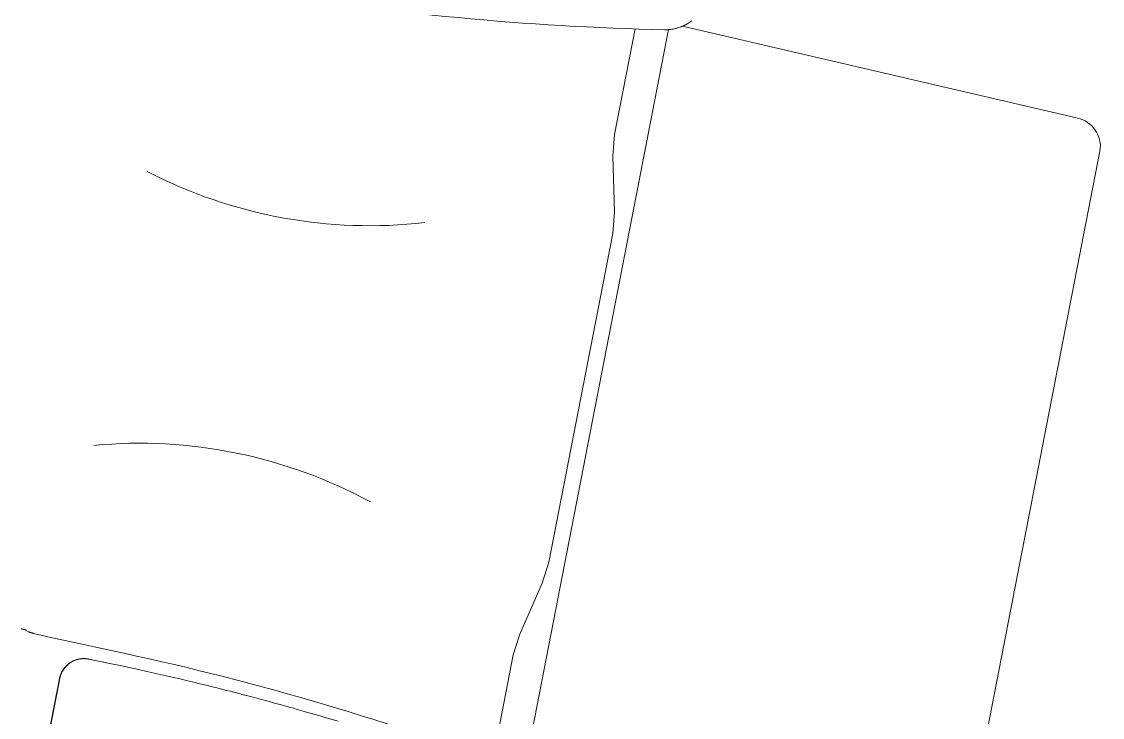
# Model space of a CAD drawing. Header units: inches. Extents: x -2078 to 106214, y -964 to 6385.
# Drawn here: x 37141.12 to 37165.02, y 3900.82 to 3916.22 of the extents above; entities that cross this region are included whole.
import ezdxf

# ---------------------------------------------------------------- set-up
doc = ezdxf.new("R2010")
doc.units = ezdxf.units.IN
doc.header["$MEASUREMENT"] = 0
doc.layers.add('16_dwg _2_', color=8, linetype='Continuous', lineweight=9)
doc.layers.add('A-HATCH', color=9, linetype='Continuous')

# ---------------------------------------------------------------- blocks, each defined once
blk = doc.blocks.new('16_dwg _2_-1561311-3-1st Floor - Auditorium')
at = {"color": 254, "lineweight": 9}
for p, q in [((176994.892, 507979.952), (177009.948, 507979.952)), ((177010.895, 507970.36), (177010.569, 507979.299)), ((177010.765, 507970.075), (176994.027, 507970.075)), ((176994.155, 507969.342), (176996.531, 507969.342)), ((176994.644, 507960.529), (176994.643, 507960.584)), ((176994.645, 507960.462), (176994.645, 507960.473)), ((176994.647, 507960.2), (176994.647, 507960.253)), ((176994.634, 507960.017), (176994.636, 507960.025)), ((176994.948, 507959.642), (176994.948, 507959.644)), ((176994.153, 507959.593), (176994.161, 507959.593)), ((176994.215, 507959.602), (176994.225, 507959.604))]:
    blk.add_line(p, q, dxfattribs=at)
at = {"color": 254, "lineweight": 9, "flags": 128}
for points in [[(177011.052, 507970.539), (177011.032, 507970.521), (177011.013, 507970.502), (177010.994, 507970.483), (177010.976, 507970.463), (177010.958, 507970.443), (177010.941, 507970.422), (177010.924, 507970.401), (177010.908, 507970.379), (177010.893, 507970.357), (177010.879, 507970.335), (177010.864, 507970.312), (177010.851, 507970.288), (177010.838, 507970.264), (177010.826, 507970.24), (177010.815, 507970.216), (177010.804, 507970.191), (177010.794, 507970.166), (177010.785, 507970.14), (177010.776, 507970.115), (177010.769, 507970.089), (177010.762, 507970.063), (177010.755, 507970.036), (177010.75, 507970.01), (177010.746, 507969.988), (177010.751, 507970.015), (177010.756, 507970.041), (177010.763, 507970.067), (177010.77, 507970.093), (177010.778, 507970.119), (177010.787, 507970.144), (177010.796, 507970.17), (177010.806, 507970.195), (177010.817, 507970.219), (177010.828, 507970.244), (177010.84, 507970.268), (177010.853, 507970.291), (177010.866, 507970.314), (177010.881, 507970.337), (177010.895, 507970.36), (177010.911, 507970.382), (177010.927, 507970.403), (177010.943, 507970.424), (177010.96, 507970.445), (177010.978, 507970.465), (177010.996, 507970.485), (177011.015, 507970.504), (177011.034, 507970.522)], [(177010.637, 507969.342), (177008.261, 507969.342), (177007.782, 507969.396), (177006.58, 507969.668), (177006.101, 507969.721), (176998.691, 507969.721), (176998.211, 507969.668), (176997.01, 507969.396), (176996.531, 507969.342)], [(176994.401, 507965.265), (176994.388, 507965.406), (176994.375, 507965.545), (176994.362, 507965.682), (176994.348, 507965.817)], [(176992.138, 507959.59), (176994.1, 507959.59), (176994.1, 507959.596)], [(176994.605, 507962.102), (176994.599, 507962.24), (176994.593, 507962.379), (176994.587, 507962.518), (176994.581, 507962.658), (176994.574, 507962.801), (176994.566, 507962.948), (176994.558, 507963.102), (176994.554, 507963.181), (176994.549, 507963.263), (176994.544, 507963.347), (176994.539, 507963.434), (176994.534, 507963.524), (176994.528, 507963.618), (176994.521, 507963.717), (176994.515, 507963.819), (176994.507, 507963.928), (176994.499, 507964.041), (176994.491, 507964.154), (176994.483, 507964.269), (176994.474, 507964.384), (176994.466, 507964.494), (176994.458, 507964.598), (176994.45, 507964.698), (176994.442, 507964.792), (176994.435, 507964.88), (176994.421, 507965.043), (176994.414, 507965.119), (176994.401, 507965.265)], [(176994.635, 507961.051), (176994.633, 507961.173), (176994.63, 507961.299), (176994.626, 507961.427), (176994.623, 507961.557), (176994.619, 507961.691), (176994.614, 507961.827), (176994.61, 507961.964), (176994.605, 507962.102)], [(176994.64, 507960.813), (176994.638, 507960.93), (176994.635, 507961.051)], [(176994.641, 507960.058), (176994.643, 507960.065), (176994.643, 507960.073), (176994.644, 507960.08), (176994.645, 507960.087), (176994.646, 507960.094), (176994.646, 507960.1), (176994.646, 507960.107), (176994.647, 507960.113), (176994.647, 507960.125), (176994.647, 507960.144), (176994.647, 507960.137), (176994.647, 507960.144), (176994.647, 507960.253), (176994.646, 507960.362), (176994.645, 507960.473), (176994.643, 507960.584), (176994.642, 507960.697), (176994.64, 507960.813)], [(176994.922, 507960.883), (176994.936, 507960.211), (176994.941, 507959.937), (176994.945, 507959.764), (176994.956, 507959.298)], [(176992.138, 507959.596), (176994.1, 507959.596), (176994.118, 507959.597), (176994.136, 507959.598), (176994.154, 507959.599), (176994.172, 507959.601), (176994.19, 507959.604), (176994.207, 507959.607), (176994.225, 507959.611), (176994.242, 507959.615), (176994.259, 507959.62), (176994.277, 507959.626), (176994.293, 507959.632), (176994.31, 507959.638), (176994.327, 507959.645), (176994.343, 507959.653), (176994.359, 507959.661), (176994.374, 507959.67), (176994.39, 507959.679), (176994.405, 507959.689), (176994.42, 507959.699), (176994.434, 507959.71), (176994.448, 507959.721), (176994.462, 507959.733), (176994.475, 507959.745), (176994.488, 507959.758), (176994.5, 507959.771), (176994.513, 507959.784), (176994.524, 507959.798), (176994.535, 507959.812), (176994.546, 507959.826), (176994.556, 507959.841), (176994.566, 507959.856), (176994.575, 507959.872), (176994.584, 507959.888), (176994.592, 507959.904), (176994.599, 507959.92), (176994.607, 507959.936), (176994.613, 507959.953), (176994.619, 507959.97), (176994.625, 507959.987), (176994.629, 507960.005), (176994.634, 507960.022), (176994.637, 507960.04), (176994.64, 507960.058), (176994.643, 507960.075), (176994.645, 507960.093), (176994.646, 507960.111), (176994.647, 507960.129), (176994.647, 507960.125), (176994.646, 507960.104), (176994.645, 507960.083), (176994.642, 507960.062), (176994.639, 507960.042), (176994.635, 507960.021), (176994.63, 507960.001), (176994.624, 507959.981), (176994.618, 507959.961), (176994.611, 507959.942), (176994.603, 507959.922), (176994.595, 507959.903), (176994.586, 507959.885), (176994.576, 507959.867), (176994.565, 507959.849), (176994.554, 507959.831), (176994.542, 507959.814), (176994.529, 507959.798), (176994.516, 507959.782), (176994.502, 507959.766), (176994.488, 507959.751), (176994.473, 507959.737), (176994.457, 507959.723), (176994.442, 507959.71), (176994.425, 507959.697), (176994.408, 507959.685), (176994.391, 507959.674), (176994.373, 507959.663), (176994.355, 507959.653), (176994.336, 507959.644), (176994.317, 507959.635), (176994.298, 507959.627), (176994.279, 507959.62), (176994.259, 507959.614), (176994.239, 507959.608), (176994.219, 507959.603), (176994.199, 507959.599), (176994.178, 507959.596), (176994.158, 507959.593), (176994.137, 507959.591), (176994.116, 507959.59), (176994.1, 507959.59), (176994.107, 507959.59), (176994.115, 507959.59), (176994.122, 507959.59)], [(176994.647, 507960.13), (176994.647, 507960.134), (176994.647, 507960.137)], [(176994.541, 507959.813), (176994.551, 507959.827), (176994.56, 507959.84), (176994.568, 507959.853), (176994.576, 507959.866), (176994.583, 507959.879), (176994.589, 507959.891), (176994.595, 507959.903), (176994.6, 507959.915), (176994.605, 507959.927)], [(176994.61, 507959.938), (176994.614, 507959.949), (176994.617, 507959.959), (176994.621, 507959.969), (176994.624, 507959.979), (176994.627, 507959.989), (176994.629, 507959.998), (176994.632, 507960.008)], [(176994.637, 507960.034), (176994.639, 507960.042), (176994.64, 507960.05)], [(176994.235, 507959.607), (176994.246, 507959.61), (176994.257, 507959.613), (176994.269, 507959.617), (176994.281, 507959.621)], [(176994.293, 507959.625), (176994.306, 507959.63), (176994.319, 507959.636)], [(176994.332, 507959.642), (176994.346, 507959.648), (176994.36, 507959.656), (176994.375, 507959.664)], [(176994.39, 507959.673), (176994.405, 507959.683), (176994.42, 507959.693), (176994.435, 507959.704), (176994.45, 507959.716), (176994.464, 507959.729), (176994.479, 507959.742), (176994.493, 507959.756), (176994.506, 507959.77), (176994.518, 507959.784), (176994.53, 507959.799)], [(176994.13, 507959.591), (176994.138, 507959.591), (176994.145, 507959.592)], [(176994.17, 507959.594), (176994.178, 507959.596), (176994.187, 507959.597), (176994.196, 507959.598), (176994.205, 507959.6)], [(176994.955, 507959.335), (176994.956, 507959.298), (176994.971, 507958.862), (176994.973, 507958.835), (176994.974, 507958.823), (176994.975, 507958.811), (176994.976, 507958.8), (176994.976, 507958.79), (176994.977, 507958.781), (176994.978, 507958.772), (176994.979, 507958.764), (176994.98, 507958.757), (176994.981, 507958.75), (176994.981, 507958.744), (176994.982, 507958.738), (176994.983, 507958.733), (176994.984, 507958.729), (176994.984, 507958.725), (176994.985, 507958.723), (176994.985, 507958.72), (176994.986, 507958.719), (176995.007, 507958.66), (176995.013, 507958.644), (176995.015, 507958.637), (176995.014, 507958.642), (176995.013, 507958.644), (176995.014, 507958.642), (176995.014, 507958.64), (176995.015, 507958.638), (176995.015, 507958.637), (176995.016, 507958.635), (176995.016, 507958.634), (176995.016, 507958.632), (176995.017, 507958.631), (176995.017, 507958.629), (176995.017, 507958.628), (176995.017, 507958.627), (176995.017, 507958.626), (176995.017, 507958.624), (176995.018, 507958.623), (176995.018, 507958.622), (176995.018, 507958.621), (176995.018, 507958.62), (176995.018, 507958.618), (176995.018, 507958.617), (176995.018, 507958.616), (176995.018, 507958.607), (176995.018, 507958.604), (176995.019, 507958.596)], [(176995.018, 507958.56), (176995.018, 507958.546)], [(176995.018, 507958.616), (176995.018, 507958.615), (176995.018, 507958.613), (176995.018, 507958.61)], [(176995.019, 507958.596), (176995.018, 507958.59), (176995.019, 507958.592), (176995.018, 507958.584), (176995.019, 507958.586)], [(176995.019, 507958.578), (176995.018, 507958.581), (176995.019, 507958.583), (176995.018, 507958.569), (176995.018, 507958.56)]]:
    blk.add_lwpolyline(points, dxfattribs=at)
at = {"color": 254, "lineweight": 9}
for centre, radius, start, end in [((177009.925, 507979.31), 0.643, 0.8358, 87.9819), ((176934.242, 507959.642), 60.693, 1.17195, 9.81485), ((177070.55, 507959.642), 60.693, 170.18515, 178.82805), ((176989.012, 507962.371), 10.732, 343.6546, 17.4805), ((177015.78, 507962.371), 10.732, 162.5195, 196.3454), ((177006.885, 507979.015), 23.299, 266.8913, 277.9044)]:
    blk.add_arc(centre, radius, start, end, dxfattribs=at)
blk = doc.blocks.new('W3RFVW29R')
at = {"layer": '16_dwg _2_', "color": 250, "extrusion": (0, 0, -1), "zscale": -1, "rotation": 100.9999999999999}
blk.add_blockref('16_dwg _2_-1561311-3-1st Floor - Auditorium', (523902.93, -72950.03), dxfattribs=at)

msp = doc.modelspace()

# ---------------------------------------------------------------- block references
at = {"layer": 'A-HATCH'}
msp.add_blockref('W3RFVW29R', (28645.88, 32.751), dxfattribs=at)

doc.saveas('drawing.dxf')
